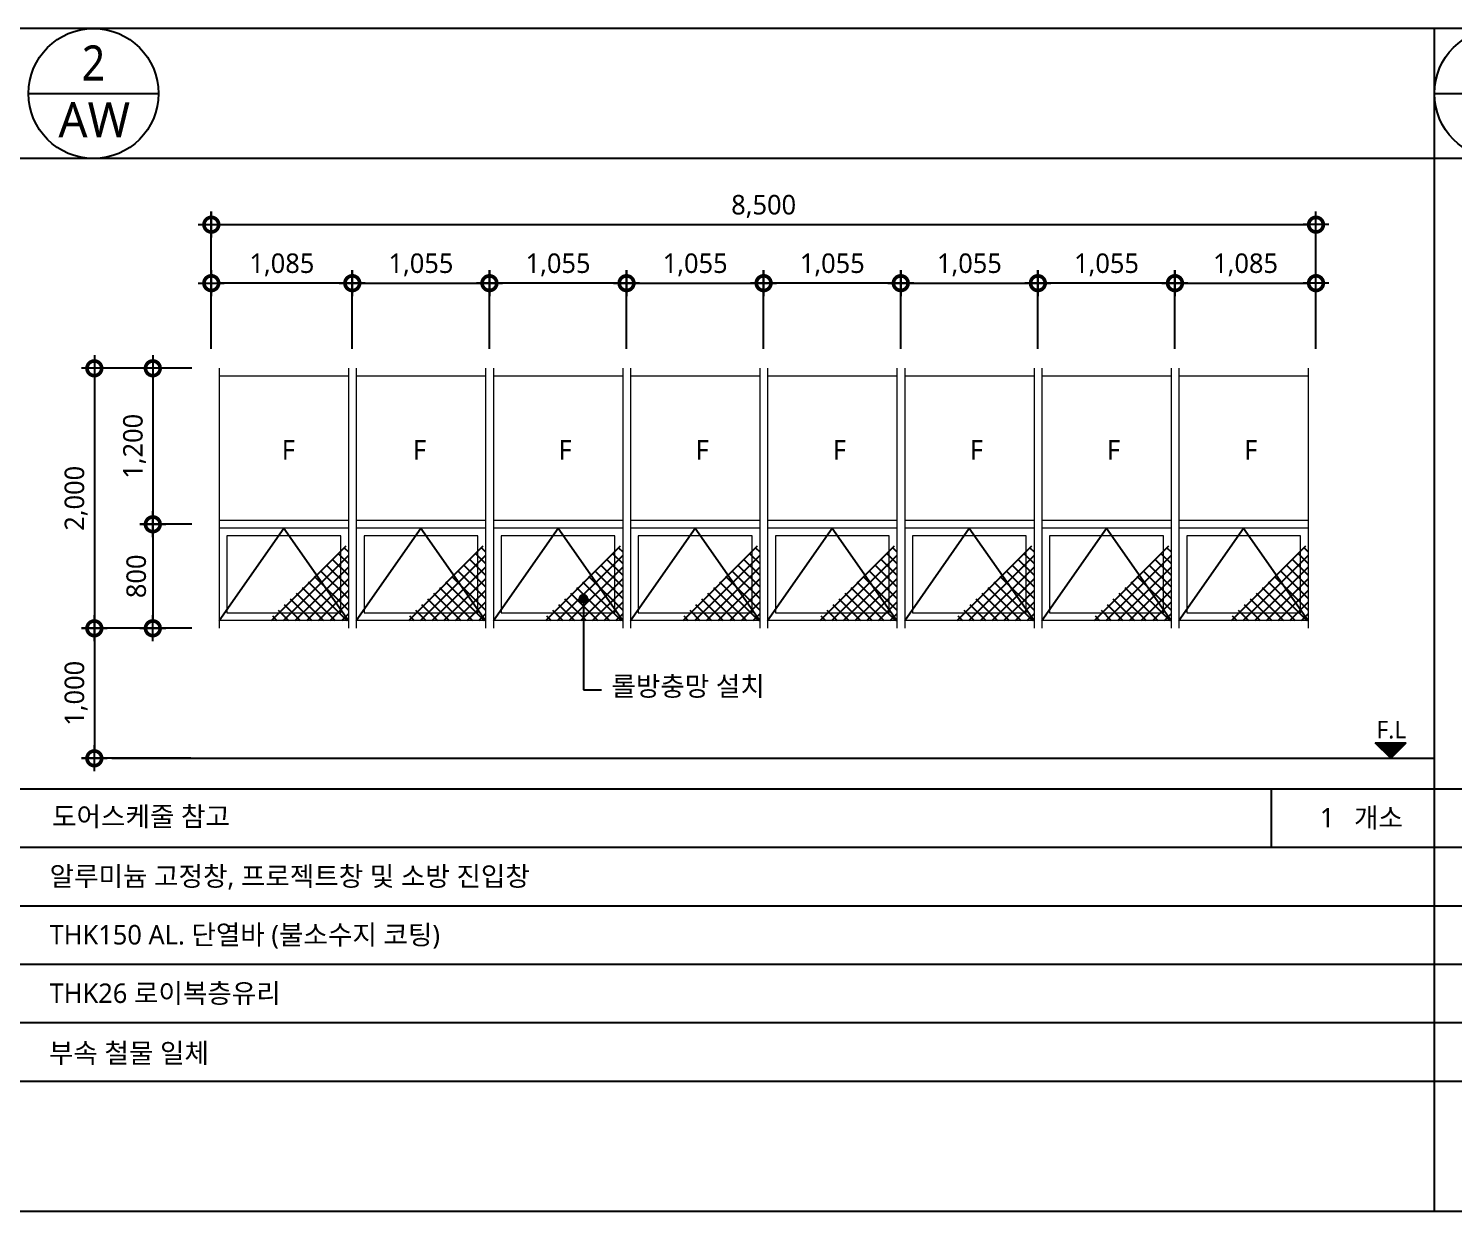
# Model space of a CAD drawing. Header units: millimetres. Extents: x -3 to 459584, y -660938 to -11738.
# Drawn here: x 134505 to 145470, y -128934 to -119834 of the extents above; entities that cross this region are included whole.
import ezdxf
from ezdxf.enums import TextEntityAlignment as Align

# ---------------------------------------------------------------- set-up
doc = ezdxf.new("R2010")
doc.units = ezdxf.units.MM
doc.header["$LTSCALE"] = 200
doc.linetypes.add('C10', pattern=[102.1, 100, -1, 0.1, -1])
doc.linetypes.add('CEN-GAUN', pattern=[32.2, 30, -1, 0.2, -1])
doc.layers.get('DEFPOINTS').update_dxf_attribs({"color": 137})
for name, color, linetype in [('3TXT', 3, 'Continuous'), ('A-GRID', 1, 'C10'), ('a-TAG-1', 6, 'Continuous'), ('A-TAG-2', 4, 'Continuous'), ('DIM', 7, 'Continuous'), ('ELE-7', 7, 'Continuous'), ('ELE3', 3, 'Continuous'), ('ELE4', 4, 'Continuous'), ('ELE6', 6, 'Continuous'), ('SYM-LEAD', 6, 'Continuous'), ('TEX', 3, 'Continuous'), ('TEXT', 3, 'Continuous'), ('WIN-OPEN-LINE', 1, 'CEN-GAUN')]:
    doc.layers.add(name, color=color, linetype=linetype)
doc.layers.add('WIN', color=4, linetype='Continuous', lineweight=0)
doc.styles.add('$0$스타일1', font='malgun.ttf')
doc.styles.add('ARIAL', font='malgun.ttf')
doc.styles.add('S1', font='malgun.ttf')
doc.styles.add('스타일1', font='malgun.ttf')
doc.dimstyles.new('CJA-50', dxfattribs={"dimscale": 50, "dimtxt": 3, "dimasz": 1, "dimexe": 2, "dimexo": 3, "dimgap": 1, "dimtad": 1, "dimdec": 0, "dimzin": 1, "dimdsep": 46, "dimlunit": 6, "dimtxsty": 'S1', "dimblk": 'GAUN-DOT', "dimcen": -2, "dimdle": 2, "dimclrd": 256, "dimclre": 256, "dimclrt": 3, "dimadec": 0, "dimazin": 0, "dimtfac": 1, "dimtdec": 0, "dimtix": 1, "dimtmove": 2, "dimatfit": 3, "dimldrblk": 'DOTSMALL', "dimfxl": 1, "dimtolj": 1, "dimtzin": 1, "dimarcsym": 0})
doc.dimstyles.new('DIM-QD 1', dxfattribs={"dimtxt": 3, "dimasz": 1.5, "dimexe": 1, "dimexo": 0, "dimgap": 1, "dimtad": 1, "dimdec": 3, "dimdsep": 46, "dimlunit": 6, "dimtxsty": '$0$스타일1', "dimblk1": 'ARCHTICK', "dimblk2": 'ARCHTICK', "dimsah": 1, "dimcen": 0, "dimclrd": 256, "dimclre": 256, "dimclrt": 3, "dimazin": 2, "dimtfac": 1, "dimtdec": 3, "dimtix": 1, "dimtmove": 2, "dimatfit": 3, "dimldrblk": 'ARCHTICK', "dimfxl": 1, "dimtolj": 1, "dimtzin": 0, "dimarcsym": 0})

# ---------------------------------------------------------------- blocks, each defined once
blk = doc.blocks.new('window8500')
at = {"color": 6}
blk.add_wipeout([(73160, -72455), (64660, -72455), (64660, -74455), (73160, -74455)], dxfattribs=at).dxf.layer = 'WIN'
at = {"layer": 'WIN', "color": 6}
for p, q in [((64720, -72455), (64720, -74455)), ((65715, -72455), (65715, -74455)), ((65775, -72455), (65775, -74455)), ((66770, -72455), (66770, -74455)), ((66830, -72455), (66830, -74455)), ((67825, -72455), (67825, -74455)), ((67885, -72455), (67885, -74455)), ((68880, -72455), (68880, -74455)), ((68940, -72455), (68940, -74455)), ((69935, -72455), (69935, -74455)), ((69995, -72455), (69995, -74455)), ((70990, -72455), (70990, -74455)), ((71050, -72455), (71050, -74455)), ((72045, -72455), (72045, -74455)), ((72105, -72455), (72105, -74455)), ((73100, -72455), (73100, -74455)), ((64720, -72515), (65715, -72515)), ((65775, -72515), (66770, -72515)), ((66830, -72515), (67825, -72515)), ((67885, -72515), (68880, -72515)), ((68940, -72515), (69935, -72515)), ((69995, -72515), (70990, -72515)), ((71050, -72515), (72045, -72515)), ((72105, -72515), (73100, -72515)), ((64720, -73625), (65715, -73625)), ((65775, -73625), (66770, -73625)), ((66830, -73625), (67825, -73625)), ((67885, -73625), (68880, -73625)), ((68940, -73625), (69935, -73625)), ((69995, -73625), (70990, -73625)), ((71050, -73625), (72045, -73625)), ((72105, -73625), (73100, -73625)), ((64720, -73685), (65715, -73685)), ((65775, -73685), (66770, -73685)), ((66830, -73685), (67825, -73685)), ((67885, -73685), (68880, -73685)), ((68940, -73685), (69935, -73685)), ((69995, -73685), (70990, -73685)), ((71050, -73685), (72045, -73685)), ((72105, -73685), (73100, -73685)), ((64720, -74395), (65715, -74395)), ((65775, -74395), (66770, -74395)), ((66830, -74395), (67825, -74395)), ((67885, -74395), (68880, -74395)), ((68940, -74395), (69935, -74395)), ((69995, -74395), (70990, -74395)), ((71050, -74395), (72045, -74395)), ((72105, -74395), (73100, -74395))]:
    blk.add_line(p, q, dxfattribs=at)
at = {"layer": 'WIN', "color": 5}
for points in [[(64780, -73745), (65655, -73745), (65655, -74335), (64780, -74335)], [(65835, -73745), (66710, -73745), (66710, -74335), (65835, -74335)], [(66890, -73745), (67765, -73745), (67765, -74335), (66890, -74335)], [(67945, -73745), (68820, -73745), (68820, -74335), (67945, -74335)], [(69000, -73745), (69875, -73745), (69875, -74335), (69000, -74335)], [(70055, -73745), (70930, -73745), (70930, -74335), (70055, -74335)], [(71110, -73745), (71985, -73745), (71985, -74335), (71110, -74335)], [(72165, -73745), (73040, -73745), (73040, -74335), (72165, -74335)]]:
    blk.add_lwpolyline(points, close=True, dxfattribs=at)
at = {"layer": 'WIN-OPEN-LINE'}
for points in [[(65715, -74395), (65218, -73685), (64720, -74395)], [(66770, -74395), (66272, -73685), (65775, -74395)], [(67825, -74395), (67328, -73685), (66830, -74395)], [(68880, -74395), (68382, -73685), (67885, -74395)], [(69935, -74395), (69438, -73685), (68940, -74395)], [(70990, -74395), (70492, -73685), (69995, -74395)], [(72045, -74395), (71548, -73685), (71050, -74395)], [(73100, -74395), (72602, -73685), (72105, -74395)]]:
    blk.add_lwpolyline(points, dxfattribs=at)
blk = doc.blocks.new('dor&win')
at = {"layer": 'a-TAG-1', "ltscale": 0.2}
blk.add_line((-5.5, 0), (5.5, 0), dxfattribs=at)
blk.add_circle((0, 0), 5.5, dxfattribs=at)
at = {"layer": 'a-TAG-1', "color": 3, "style": 'ARIAL'}
for tag, p in [('1', (0, 2.58)), ('FSD', (0.07, -2.22))]:
    blk.add_attdef(tag, text='', height=3, dxfattribs=at).set_placement(p, align=Align.MIDDLE_CENTER)
blk = doc.blocks.new('GAUN-DOT')
at = {"linetype": 'ByBlock'}
for p, q in [((2, 0), (-2, 0)), ((0, -2), (0, 2))]:
    blk.add_line(p, q, dxfattribs=at)
at = {"const_width": 2.25}
blk.add_lwpolyline([(0, 0.28125, 1), (0, -0.28125, 1)], format="xyb", close=True, dxfattribs=at)
blk = doc.blocks.new('*D142')
at = {"layer": 'DEFPOINTS', "color": 0, "transparency": 16777216}
for p in [(144412, -121343), (135912, -122448), (144412, -122448)]:
    blk.add_point(p, dxfattribs=at)
at = {"layer": 'DIM', "lineweight": -2, "transparency": 16777216}
for p, q in [((135912, -122298), (135912, -121243)), ((144412, -122298), (144412, -121243)), ((135962, -121343), (144362, -121343))]:
    blk.add_line(p, q, dxfattribs=at)
at = {"layer": 'DIM', "lineweight": -2, "transparency": 16777216, "xscale": 50, "yscale": 50, "zscale": 50, "rotation": 180}
blk.add_blockref('GAUN-DOT', (135912, -121343), dxfattribs=at)
at = {"layer": 'DIM', "lineweight": -2, "transparency": 16777216, "xscale": 50, "yscale": 50, "zscale": 50}
blk.add_blockref('GAUN-DOT', (144412, -121343), dxfattribs=at)
at = {"layer": 'DIM', "color": 3, "transparency": 16777216, "insert": (140162, -121203), "char_height": 150, "attachment_point": 5, "style": 'S1'}
blk.add_mtext('\\A1;8,500', dxfattribs=at)
blk = doc.blocks.new('_DotSmall')
at = {"color": 0, "linetype": 'ByBlock', "const_width": 0.5}
blk.add_lwpolyline([(-0.0625, 0, 1), (0.0625, 0, 1)], format="xyb", close=True, dxfattribs=at)
blk = doc.blocks.new('*D143')
at = {"layer": 'DEFPOINTS', "color": 0, "transparency": 16777216}
for p in [(135912, -121793), (135912, -122448), (136997, -122448)]:
    blk.add_point(p, dxfattribs=at)
at = {"layer": 'DIM', "lineweight": -2, "transparency": 16777216}
for p, q in [((135912, -122298), (135912, -121693)), ((136997, -122298), (136997, -121693)), ((136947, -121793), (135962, -121793))]:
    blk.add_line(p, q, dxfattribs=at)
at = {"layer": 'DIM', "lineweight": -2, "transparency": 16777216, "xscale": 50, "yscale": 50, "zscale": 50, "rotation": 180}
blk.add_blockref('GAUN-DOT', (135912, -121793), dxfattribs=at)
at = {"layer": 'DIM', "lineweight": -2, "transparency": 16777216, "xscale": 50, "yscale": 50, "zscale": 50}
blk.add_blockref('GAUN-DOT', (136997, -121793), dxfattribs=at)
at = {"layer": 'DIM', "color": 3, "transparency": 16777216, "insert": (136455, -121653), "char_height": 150, "attachment_point": 5, "style": 'S1'}
blk.add_mtext('\\A1;1,085', dxfattribs=at)
blk = doc.blocks.new('*D144')
at = {"layer": 'DEFPOINTS', "color": 0, "transparency": 16777216}
for p in [(138052, -121793), (136997, -122448), (138052, -122448)]:
    blk.add_point(p, dxfattribs=at)
at = {"layer": 'DIM', "lineweight": -2, "transparency": 16777216}
for p, q in [((136997, -122298), (136997, -121693)), ((138052, -122298), (138052, -121693)), ((137047, -121793), (138002, -121793))]:
    blk.add_line(p, q, dxfattribs=at)
at = {"layer": 'DIM', "lineweight": -2, "transparency": 16777216, "xscale": 50, "yscale": 50, "zscale": 50, "rotation": 180}
blk.add_blockref('GAUN-DOT', (136997, -121793), dxfattribs=at)
at = {"layer": 'DIM', "lineweight": -2, "transparency": 16777216, "xscale": 50, "yscale": 50, "zscale": 50}
blk.add_blockref('GAUN-DOT', (138052, -121793), dxfattribs=at)
at = {"layer": 'DIM', "color": 3, "transparency": 16777216, "insert": (137525, -121653), "char_height": 150, "attachment_point": 5, "style": 'S1'}
blk.add_mtext('\\A1;1,055', dxfattribs=at)
blk = doc.blocks.new('*D145')
at = {"layer": 'DEFPOINTS', "color": 0, "transparency": 16777216}
for p in [(138052, -121793), (138052, -122448), (139107, -122448)]:
    blk.add_point(p, dxfattribs=at)
at = {"layer": 'DIM', "lineweight": -2, "transparency": 16777216}
for p, q in [((138052, -122298), (138052, -121693)), ((139107, -122298), (139107, -121693)), ((139057, -121793), (138102, -121793))]:
    blk.add_line(p, q, dxfattribs=at)
at = {"layer": 'DIM', "lineweight": -2, "transparency": 16777216, "xscale": 50, "yscale": 50, "zscale": 50, "rotation": 180}
blk.add_blockref('GAUN-DOT', (138052, -121793), dxfattribs=at)
at = {"layer": 'DIM', "lineweight": -2, "transparency": 16777216, "xscale": 50, "yscale": 50, "zscale": 50}
blk.add_blockref('GAUN-DOT', (139107, -121793), dxfattribs=at)
at = {"layer": 'DIM', "color": 3, "transparency": 16777216, "insert": (138580, -121653), "char_height": 150, "attachment_point": 5, "style": 'S1'}
blk.add_mtext('\\A1;1,055', dxfattribs=at)
blk = doc.blocks.new('*D146')
at = {"layer": 'DEFPOINTS', "color": 0, "transparency": 16777216}
for p in [(140162, -121793), (140162, -122448), (141217, -122448)]:
    blk.add_point(p, dxfattribs=at)
at = {"layer": 'DIM', "lineweight": -2, "transparency": 16777216}
for p, q in [((140162, -122298), (140162, -121693)), ((141217, -122298), (141217, -121693)), ((141167, -121793), (140212, -121793))]:
    blk.add_line(p, q, dxfattribs=at)
at = {"layer": 'DIM', "lineweight": -2, "transparency": 16777216, "xscale": 50, "yscale": 50, "zscale": 50, "rotation": 180}
blk.add_blockref('GAUN-DOT', (140162, -121793), dxfattribs=at)
at = {"layer": 'DIM', "lineweight": -2, "transparency": 16777216, "xscale": 50, "yscale": 50, "zscale": 50}
blk.add_blockref('GAUN-DOT', (141217, -121793), dxfattribs=at)
at = {"layer": 'DIM', "color": 3, "transparency": 16777216, "insert": (140690, -121653), "char_height": 150, "attachment_point": 5, "style": 'S1'}
blk.add_mtext('\\A1;1,055', dxfattribs=at)
blk = doc.blocks.new('*D147')
at = {"layer": 'DEFPOINTS', "color": 0, "transparency": 16777216}
for p in [(140162, -121793), (139107, -122448), (140162, -122448)]:
    blk.add_point(p, dxfattribs=at)
at = {"layer": 'DIM', "lineweight": -2, "transparency": 16777216}
for p, q in [((139107, -122298), (139107, -121693)), ((140162, -122298), (140162, -121693)), ((139157, -121793), (140112, -121793))]:
    blk.add_line(p, q, dxfattribs=at)
at = {"layer": 'DIM', "lineweight": -2, "transparency": 16777216, "xscale": 50, "yscale": 50, "zscale": 50, "rotation": 180}
blk.add_blockref('GAUN-DOT', (139107, -121793), dxfattribs=at)
at = {"layer": 'DIM', "lineweight": -2, "transparency": 16777216, "xscale": 50, "yscale": 50, "zscale": 50}
blk.add_blockref('GAUN-DOT', (140162, -121793), dxfattribs=at)
at = {"layer": 'DIM', "color": 3, "transparency": 16777216, "insert": (139635, -121653), "char_height": 150, "attachment_point": 5, "style": 'S1'}
blk.add_mtext('\\A1;1,055', dxfattribs=at)
blk = doc.blocks.new('*D148')
at = {"layer": 'DEFPOINTS', "color": 0, "transparency": 16777216}
for p in [(142272, -121793), (141217, -122448), (142272, -122448)]:
    blk.add_point(p, dxfattribs=at)
at = {"layer": 'DIM', "lineweight": -2, "transparency": 16777216}
for p, q in [((141217, -122298), (141217, -121693)), ((142272, -122298), (142272, -121693)), ((141267, -121793), (142222, -121793))]:
    blk.add_line(p, q, dxfattribs=at)
at = {"layer": 'DIM', "lineweight": -2, "transparency": 16777216, "xscale": 50, "yscale": 50, "zscale": 50, "rotation": 180}
blk.add_blockref('GAUN-DOT', (141217, -121793), dxfattribs=at)
at = {"layer": 'DIM', "lineweight": -2, "transparency": 16777216, "xscale": 50, "yscale": 50, "zscale": 50}
blk.add_blockref('GAUN-DOT', (142272, -121793), dxfattribs=at)
at = {"layer": 'DIM', "color": 3, "transparency": 16777216, "insert": (141745, -121653), "char_height": 150, "attachment_point": 5, "style": 'S1'}
blk.add_mtext('\\A1;1,055', dxfattribs=at)
blk = doc.blocks.new('*D149')
at = {"layer": 'DEFPOINTS', "color": 0, "transparency": 16777216}
for p in [(142272, -121793), (142272, -122448), (143327, -122448)]:
    blk.add_point(p, dxfattribs=at)
at = {"layer": 'DIM', "lineweight": -2, "transparency": 16777216}
for p, q in [((142272, -122298), (142272, -121693)), ((143327, -122298), (143327, -121693)), ((143277, -121793), (142322, -121793))]:
    blk.add_line(p, q, dxfattribs=at)
at = {"layer": 'DIM', "lineweight": -2, "transparency": 16777216, "xscale": 50, "yscale": 50, "zscale": 50, "rotation": 180}
blk.add_blockref('GAUN-DOT', (142272, -121793), dxfattribs=at)
at = {"layer": 'DIM', "lineweight": -2, "transparency": 16777216, "xscale": 50, "yscale": 50, "zscale": 50}
blk.add_blockref('GAUN-DOT', (143327, -121793), dxfattribs=at)
at = {"layer": 'DIM', "color": 3, "transparency": 16777216, "insert": (142800, -121653), "char_height": 150, "attachment_point": 5, "style": 'S1'}
blk.add_mtext('\\A1;1,055', dxfattribs=at)
blk = doc.blocks.new('*D150')
at = {"layer": 'DEFPOINTS', "color": 0, "transparency": 16777216}
for p in [(144412, -121793), (143327, -122448), (144412, -122448)]:
    blk.add_point(p, dxfattribs=at)
at = {"layer": 'DIM', "lineweight": -2, "transparency": 16777216}
for p, q in [((143327, -122298), (143327, -121693)), ((144412, -122298), (144412, -121693)), ((143377, -121793), (144362, -121793))]:
    blk.add_line(p, q, dxfattribs=at)
at = {"layer": 'DIM', "lineweight": -2, "transparency": 16777216, "xscale": 50, "yscale": 50, "zscale": 50, "rotation": 180}
blk.add_blockref('GAUN-DOT', (143327, -121793), dxfattribs=at)
at = {"layer": 'DIM', "lineweight": -2, "transparency": 16777216, "xscale": 50, "yscale": 50, "zscale": 50}
blk.add_blockref('GAUN-DOT', (144412, -121793), dxfattribs=at)
at = {"layer": 'DIM', "color": 3, "transparency": 16777216, "insert": (143870, -121653), "char_height": 150, "attachment_point": 5, "style": 'S1'}
blk.add_mtext('\\A1;1,085', dxfattribs=at)
blk = doc.blocks.new('_ArchTick')
at = {"color": 0, "linetype": 'ByBlock', "const_width": 0.15}
blk.add_lwpolyline([(-0.5, -0.5), (0.5, 0.5)], dxfattribs=at)
blk = doc.blocks.new('*D30')
at = {"layer": 'DEFPOINTS', "color": 0, "transparency": 16777216}
for p in [(135912, -124448), (135012, -125448), (135905, -125448)]:
    blk.add_point(p, dxfattribs=at)
at = {"layer": 'DIM', "lineweight": -2, "transparency": 16777216}
for p, q in [((135762, -124448), (134912, -124448)), ((135012, -124498), (135012, -125398)), ((135755, -125448), (134912, -125448))]:
    blk.add_line(p, q, dxfattribs=at)
at = {"layer": 'DIM', "lineweight": -2, "transparency": 16777216, "xscale": 50, "yscale": 50, "zscale": 50}
for p, rotation in [((135012, -124448), 90), ((135012, -125448), 270)]:
    blk.add_blockref('GAUN-DOT', p, dxfattribs=dict(at, rotation=rotation))
at = {"layer": 'DIM', "color": 3, "transparency": 16777216, "insert": (134872, -124948), "char_height": 150, "attachment_point": 5, "rotation": 90, "style": 'S1'}
blk.add_mtext('\\A1;1,000', dxfattribs=at)
blk = doc.blocks.new('*D31')
at = {"layer": 'DEFPOINTS', "color": 0, "transparency": 16777216}
for p in [(135912, -122448), (135012, -124448), (135912, -124448)]:
    blk.add_point(p, dxfattribs=at)
at = {"layer": 'DIM', "lineweight": -2, "transparency": 16777216}
for p, q in [((135762, -122448), (134912, -122448)), ((135012, -122498), (135012, -124398)), ((135762, -124448), (134912, -124448))]:
    blk.add_line(p, q, dxfattribs=at)
at = {"layer": 'DIM', "lineweight": -2, "transparency": 16777216, "xscale": 50, "yscale": 50, "zscale": 50}
for p, rotation in [((135012, -122448), 90), ((135012, -124448), 270)]:
    blk.add_blockref('GAUN-DOT', p, dxfattribs=dict(at, rotation=rotation))
at = {"layer": 'DIM', "color": 3, "transparency": 16777216, "insert": (134872, -123448), "char_height": 150, "attachment_point": 5, "rotation": 90, "style": 'S1'}
blk.add_mtext('\\A1;2,000', dxfattribs=at)
blk = doc.blocks.new('*D32')
at = {"layer": 'DEFPOINTS', "color": 0, "transparency": 16777216}
for p in [(135912, -123648), (135462, -124448), (135912, -124448)]:
    blk.add_point(p, dxfattribs=at)
at = {"layer": 'DIM', "lineweight": -2, "transparency": 16777216}
for p, q in [((135762, -123648), (135362, -123648)), ((135462, -123698), (135462, -124398)), ((135762, -124448), (135362, -124448))]:
    blk.add_line(p, q, dxfattribs=at)
at = {"layer": 'DIM', "lineweight": -2, "transparency": 16777216, "xscale": 50, "yscale": 50, "zscale": 50}
for p, rotation in [((135462, -123648), 90), ((135462, -124448), 270)]:
    blk.add_blockref('GAUN-DOT', p, dxfattribs=dict(at, rotation=rotation))
at = {"layer": 'DIM', "color": 3, "transparency": 16777216, "insert": (135335, -124048), "char_height": 150, "attachment_point": 5, "rotation": 90, "style": 'S1'}
blk.add_mtext('\\A1;800', dxfattribs=at)
blk = doc.blocks.new('*D33')
at = {"layer": 'DEFPOINTS', "color": 0, "transparency": 16777216}
for p in [(135912, -122448), (135462, -123648), (135912, -123648)]:
    blk.add_point(p, dxfattribs=at)
at = {"layer": 'DIM', "lineweight": -2, "transparency": 16777216}
for p, q in [((135762, -122448), (135362, -122448)), ((135462, -122498), (135462, -123598)), ((135762, -123648), (135362, -123648))]:
    blk.add_line(p, q, dxfattribs=at)
at = {"layer": 'DIM', "lineweight": -2, "transparency": 16777216, "xscale": 50, "yscale": 50, "zscale": 50}
for p, rotation in [((135462, -122448), 90), ((135462, -123648), 270)]:
    blk.add_blockref('GAUN-DOT', p, dxfattribs=dict(at, rotation=rotation))
at = {"layer": 'DIM', "color": 3, "transparency": 16777216, "insert": (135322, -123048), "char_height": 150, "attachment_point": 5, "rotation": 90, "style": 'S1'}
blk.add_mtext('\\A1;1,200', dxfattribs=at)

msp = doc.modelspace()

# ---------------------------------------------------------------- linework, layer by layer
at = {"layer": 'A-GRID'}
msp.add_line((135145.4, -125448), (145323.2, -125448), dxfattribs=at)
at = {"layer": 'A-TAG-2', "color": 7}
for p, q in [((160497.2, -120834.1), (126147.2, -120834.1)), ((160497.2, -128934.1), (126147.2, -128934.1))]:
    msp.add_line(p, q, dxfattribs=at)
at = {"layer": 'ELE-7'}
for p, q in [((144986.9, -125448), (144866.9, -125328)), ((144866.9, -125328), (145106.9, -125328)), ((144986.9, -125448), (145106.9, -125328)), ((144986.9, -125448), (145106.9, -125328))]:
    msp.add_line(p, q, dxfattribs=at)
msp.add_lwpolyline([(144986.9, -125448, 0, 240, 0), (144986.9, -125328, 240, 240, 0)], format="xyseb", dxfattribs=at)
at = {"layer": 'ELE3'}
for p, q in [((160497.2, -119834.1), (126147.2, -119834.1)), ((160497.2, -127934.1), (126147.2, -127934.1))]:
    msp.add_line(p, q, dxfattribs=at)
at = {"layer": 'ELE4'}
msp.add_line((145323.2, -128934.1), (145323.2, -119834.1), dxfattribs=at)
at = {"layer": 'ELE6'}
for p, q in [((160497.2, -125684.1), (126147.2, -125684.1)), ((144066.4, -125684.1), (144066.4, -126134.1)), ((160497.2, -126134.1), (126147.2, -126134.1)), ((160497.2, -126584.1), (126147.2, -126584.1)), ((160497.2, -127034.1), (126147.2, -127034.1)), ((160497.2, -127484.1), (126147.2, -127484.1))]:
    msp.add_line(p, q, dxfattribs=at)

# ---------------------------------------------------------------- block references
at = {"xscale": -1}
msp.add_blockref('window8500', (209072.4, -49992.9), dxfattribs=at)
at = {"layer": 'a-TAG-1'}
ref = msp.add_blockref('dor&win', (135005.4, -120334.1), dxfattribs=dict(at, xscale=90.90909090894274, yscale=90.90909090894274, zscale=90.90909090894274))
ref.add_attrib('1', '2', dxfattribs={"color": 3, "height": 270, "style": 'S1', "width": 0.9}).set_placement((135005.4, -120099.2), align=Align.MIDDLE_CENTER)
ref.add_attrib('FSD', 'AW', dxfattribs={"color": 3, "height": 270, "style": 'S1'}).set_placement((135011.5, -120536.2), align=Align.MIDDLE_CENTER)
ref = msp.add_blockref('dor&win', (145823.2, -120334.1), dxfattribs=dict(at, xscale=90.90909090894274, yscale=90.90909090894274, zscale=90.90909090894274))
ref.add_attrib('1', '3', dxfattribs={"color": 3, "height": 270, "style": 'S1', "width": 0.9}).set_placement((145823.2, -120099.2), align=Align.MIDDLE_CENTER)
ref.add_attrib('FSD', 'AW', dxfattribs={"color": 3, "height": 270, "style": 'S1'}).set_placement((145829.3, -120536.2), align=Align.MIDDLE_CENTER)

# ---------------------------------------------------------------- texts
at = {"layer": 'TEX'}
for s, height, style, p in [('F.L', 135, '스타일1', (144876, -125295)), ('도어스케줄 참고', 150, 'S1', (134686.8, -125970.1)), ('알루미늄 고정창, 프로젝트창 및 소방 진입창', 150, 'S1', (134668, -126430.1)), ('THK150 AL. 단열바 (불소수지 코팅)', 150, 'S1', (134668, -126880.1)), ('THK26 로이복층유리', 150, 'S1', (134668, -127330.1)), ('부속 철물 일체', 150, 'S1', (134662.6, -127790.1))]:
    msp.add_text(s, height=height, dxfattribs=dict(at, style=style)).set_placement(p)
at = {"layer": 'TEX', "style": 'S1'}
for s, p in [('1', (144554, -125980.1)), ('개소', (145081, -125980.1))]:
    msp.add_text(s, height=150, dxfattribs=at).set_placement(p, align=Align.RIGHT)
at = {"layer": 'TEXT', "color": 3, "style": '스타일1'}
msp.add_text('롤방충망 설치', height=150, dxfattribs=at).set_placement((138990.5, -124968.2))

# ---------------------------------------------------------------- next in the draw order: hatches: boundary and pattern name
h = msp.add_hatch()
h.set_pattern_fill('ANSI37', color=252, scale=20)
h.set_pattern_definition([(45, (42193.93, -129216.97), (-44.90128, 44.90128), []), (135, (42193.93, -129216.97), (-44.90128, -44.90128), [])])
h.paths.add_polyline_path([(136967.4, -124388), (136967.4, -123798), (136343.9, -124388)])
h = msp.add_hatch()
h.set_pattern_fill('ANSI37', color=252, scale=20)
h.set_pattern_definition([(45, (43248.93, -129216.97), (-44.90128, 44.90128), []), (135, (43248.93, -129216.97), (-44.90128, -44.90128), [])])
h.paths.add_polyline_path([(138022.4, -124388), (138022.4, -123798), (137398.9, -124388)])
h = msp.add_hatch()
h.set_pattern_fill('ANSI37', color=252, scale=20)
h.set_pattern_definition([(45, (44303.93, -129216.97), (-44.90128, 44.90128), []), (135, (44303.93, -129216.97), (-44.90128, -44.90128), [])])
h.paths.add_polyline_path([(139077.4, -124388), (139077.4, -123798), (138453.9, -124388)])
h = msp.add_hatch()
h.set_pattern_fill('ANSI37', color=252, scale=20)
h.set_pattern_definition([(45, (45358.93, -129216.97), (-44.90128, 44.90128), []), (135, (45358.93, -129216.97), (-44.90128, -44.90128), [])])
h.paths.add_polyline_path([(140132.4, -124388), (140132.4, -123798), (139508.9, -124388)])
h = msp.add_hatch()
h.set_pattern_fill('ANSI37', color=252, scale=20)
h.set_pattern_definition([(45, (46413.93, -129216.97), (-44.90128, 44.90128), []), (135, (46413.93, -129216.97), (-44.90128, -44.90128), [])])
h.paths.add_polyline_path([(141187.4, -124388), (141187.4, -123798), (140563.9, -124388)])
h = msp.add_hatch()
h.set_pattern_fill('ANSI37', color=252, scale=20)
h.set_pattern_definition([(45, (47468.93, -129216.97), (-44.90128, 44.90128), []), (135, (47468.93, -129216.97), (-44.90128, -44.90128), [])])
h.paths.add_polyline_path([(142242.4, -124388), (142242.4, -123798), (141618.9, -124388)])
h = msp.add_hatch()
h.set_pattern_fill('ANSI37', color=252, scale=20)
h.set_pattern_definition([(45, (48523.93, -129216.97), (-44.90128, 44.90128), []), (135, (48523.93, -129216.97), (-44.90128, -44.90128), [])])
h.paths.add_polyline_path([(143297.4, -124388), (143297.4, -123798), (142673.9, -124388)])
h = msp.add_hatch()
h.set_pattern_fill('ANSI37', color=252, scale=20)
h.set_pattern_definition([(45, (49578.93, -129216.97), (-44.90128, 44.90128), []), (135, (49578.93, -129216.97), (-44.90128, -44.90128), [])])
h.paths.add_polyline_path([(144352.4, -124388), (144352.4, -123798), (143728.9, -124388)])

# ---------------------------------------------------------------- next in the draw order: texts
at = {"layer": '3TXT', "color": 3, "style": '스타일1'}
for p in [(136453.9, -123150.1, 0), (137463.9, -123150.1, 0), (138583.9, -123150.1, 0), (139638.9, -123150.1, 0), (140693.9, -123150.1, 0), (141748.9, -123150.1, 0), (142803.9, -123150.1, 0), (143858.9, -123150.1, 0)]:
    msp.add_text('F', height=150, dxfattribs=at).set_placement(p)

# ---------------------------------------------------------------- next in the draw order: dimensions: what is measured, and where the dimension line sits
at = {"layer": 'DIM'}
for base, p1, p2, angle, picture, middle in [((144412.4, -121343.1), (135912.4, -122448.1), (144412.4, -122448.1), 180, '*D142', (140162.4, -121203)), ((138052.4, -121793.1), (136997.4, -122448.1), (138052.4, -122448.1), 180, '*D144', (137524.9, -121652.6)), ((140162.4, -121793.1), (139107.4, -122448.1), (140162.4, -122448.1), 180, '*D147', (139634.9, -121652.6)), ((142272.4, -121793.1), (141217.4, -122448.1), (142272.4, -122448.1), 180, '*D148', (141744.9, -121652.6)), ((144412.4, -121793.1), (143327.4, -122448.1), (144412.4, -122448.1), 180, '*D150', (143869.9, -121652.6)), ((135012.4, -124448), (135912.4, -122448), (135912.4, -124448), 90, '*D31', (134872.4, -123448)), ((135462.4, -123648), (135912.4, -122448), (135912.4, -123648), 90, '*D33', (135322, -123048)), ((135462.4, -124448), (135912.4, -123648), (135912.4, -124448), 90, '*D32', (135334.9, -124048)), ((135012.4, -125447.8), (135912.4, -124448), (135905.4, -125447.8), 90, '*D30', (134872, -124947.9))]:
    dim = msp.add_linear_dim(base=base, p1=p1, p2=p2, angle=angle, dimstyle='CJA-50', dxfattribs=at)
    dim.commit()
    dim.dimension.update_dxf_attribs({"geometry": picture, "text_midpoint": middle})
for base, p1, p2, picture, middle in [((135912.4, -121793.1), (136997.4, -122448.1), (135912.4, -122448.1), '*D143', (136454.9, -121652.6)), ((138052.4, -121793.1), (139107.4, -122448.1), (138052.4, -122448.1), '*D145', (138579.9, -121652.6)), ((140162.4, -121793.1), (141217.4, -122448.1), (140162.4, -122448.1), '*D146', (140689.9, -121652.6)), ((142272.4, -121793.1), (143327.4, -122448.1), (142272.4, -122448.1), '*D149', (142799.9, -121652.6))]:
    dim = msp.add_linear_dim(base=base, p1=p1, p2=p2, dimstyle='CJA-50', dxfattribs=at)
    dim.commit()
    dim.dimension.update_dxf_attribs({"geometry": picture, "text_midpoint": middle})

# ---------------------------------------------------------------- next in the draw order: leaders
at = {"layer": 'SYM-LEAD'}
msp.add_leader([(138775, -124220), (138775, -124920), (138915, -124920)], dimstyle='DIM-QD 1', override={"dimscale": 50, "dimtad": 0, "dimclrd": 6, "dimldrblk": 'Dot'}, dxfattribs=at)

doc.saveas('drawing.dxf')
